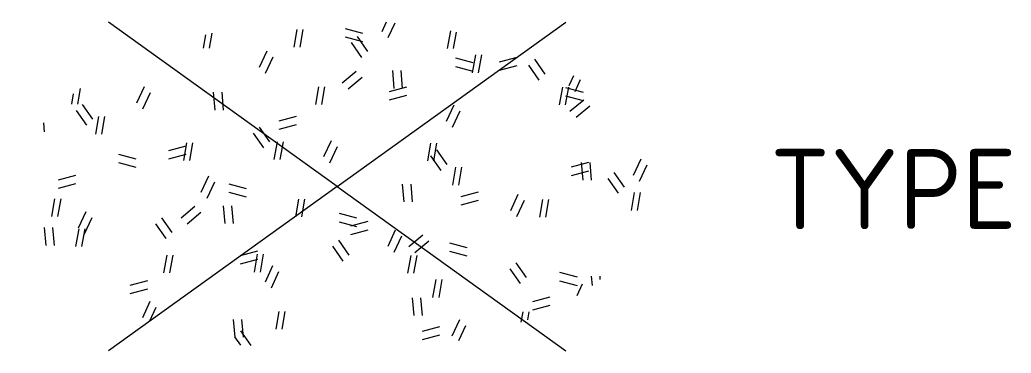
# Model space of a CAD drawing. Extents: x -1.98 to 4.21, y -1.04 to 1.04.
import ezdxf
from ezdxf.enums import TextEntityAlignment as Align

# ---------------------------------------------------------------- set-up
doc = ezdxf.new("R2010")
doc.units = 0
doc.header["$LTSCALE"] = 0.2
doc.styles.add('NLCS-ISO', font='NLCS-ISO.ttf')

msp = doc.modelspace()

# ---------------------------------------------------------------- hatches: boundary and pattern name
at = {"ltscale": 0.1}
h = msp.add_hatch(dxfattribs=at)
h.set_pattern_fill('GR-GRAS_RUIGGRAS', color=256, scale=0.0075, style=0, pattern_type=2)
h.set_pattern_definition([(40, (-1.9804, -1.0405), (-0.41639, 1.02129), [0.1125, -1.2]), (40, (-1.9429, -1.078), (-0.41639, 1.02129), [0.1125, -1.2]), (95, (-1.7554, -1.078), (-1.17955, 0.57438), [0.1125, -0.6]), (95, (-1.7029, -1.078), (-1.17955, 0.57438), [0.1125, -0.6]), (125, (-1.68036, -0.8905), (-1.10598, 0.14116), [0.1125, -0.75]), (125, (-1.64286, -0.853), (-1.10598, 0.14116), [0.1125, -0.75]), (15, (-1.98036, -0.853), (0.24055, 0.84091), [0.1125, -0.6]), (15, (-1.98036, -0.8005), (0.24055, 0.84091), [0.1125, -0.6]), (165, (-1.9804, -0.853), (-0.72584, -0.9702), [0.1125, -0.6]), (165, (-1.9804, -0.8005), (-0.72584, -0.9702), [0.1125, -0.6]), (65, (-1.98036, -1.0405), (-0.40115, 0.55945), [0.1125, -0.75]), (65, (-1.94286, -1.078), (-0.40115, 0.55945), [0.1125, -0.75]), (80, (-1.7554, -1.078), (-0.9907, 0.8601), [0.1125, -0.6]), (80, (-1.7179, -1.078), (-0.9907, 0.8601), [0.1125, -0.6]), (80, (-1.90536, -0.8905), (-0.69953, 0.35182), [0.1125, -0.6]), (80, (-1.86786, -0.8905), (-0.69953, 0.35182), [0.1125, -0.6])])
edge = h.paths.add_edge_path()
edge.add_ellipse((0, 0), major_axis=(1.9804, 0), ratio=0.525412, start_angle=0, end_angle=360, ccw=False)

# ---------------------------------------------------------------- linework, layer by layer
for q in [(-1.4267, 1.0272), (1.4267, 1.0272), (-1.4267, -1.0272), (1.4267, -1.0272)]:
    msp.add_line((0, 0), q, dxfattribs=at)

# ---------------------------------------------------------------- texts
at = {"ltscale": 0.1, "style": 'NLCS-ISO'}
msp.add_attdef('TYPE', text='', height=0.5, dxfattribs=at).set_placement((3.4709, -0.0161), align=Align.MIDDLE_CENTER)

doc.saveas('drawing.dxf')
